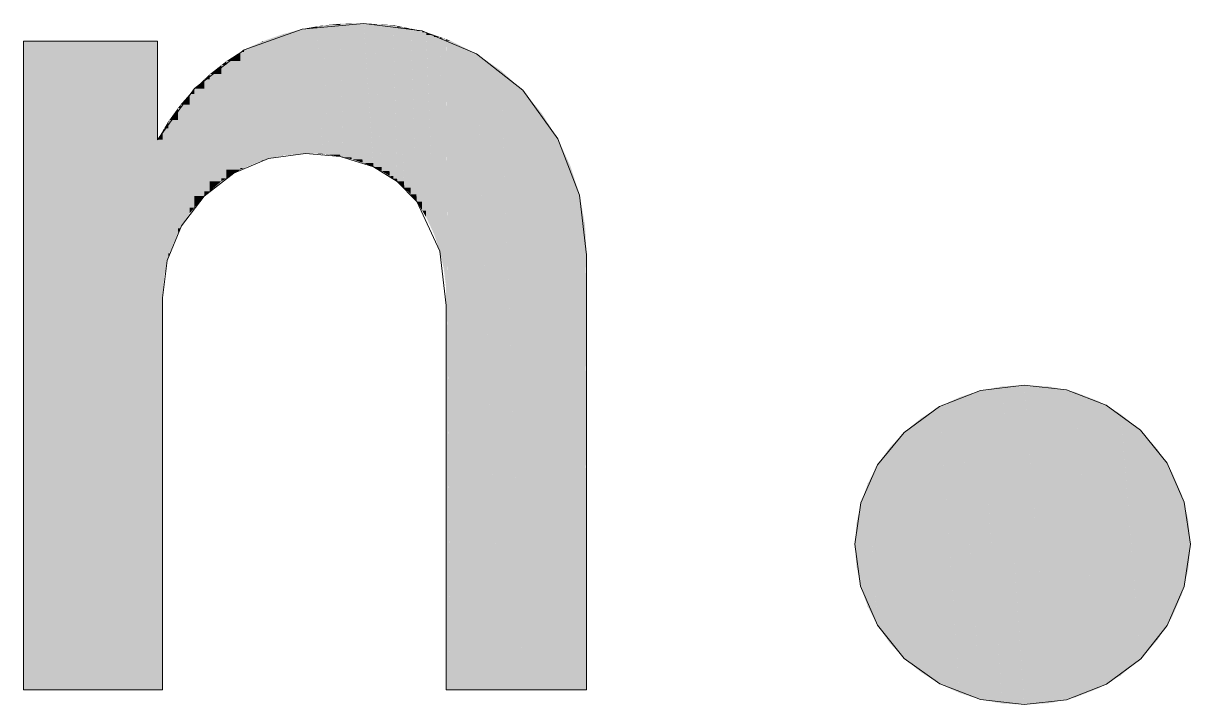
# Model space of a CAD drawing. Extents: x -1 to 1342, y -35 to 723.
# Drawn here: x 1075.373 to 1079.193, y 277.177 to 279.408 of the extents above; entities that cross this region are included whole.
import ezdxf

# ---------------------------------------------------------------- set-up
doc = ezdxf.new("R2010")
doc.units = 0
doc.layers.get('0').update_dxf_attribs({"lineweight": 18})
doc.layers.add('P11_Plankopf_Ausführung_AF_4_800 Plankopf', color=7, linetype='Continuous', lineweight=25)

# ---------------------------------------------------------------- blocks, each defined once
blk = doc.blocks.new('Referenz-A0SKLQSHLL', base_point=(1054.4775, 131.3883))
at = {"layer": 'P11_Plankopf_Ausführung_AF_4_800 Plankopf', "color": 0, "linetype": 'Continuous', "lineweight": 13, "ltscale": 16.9}
for p, q in [((1076.286, 279.3897), (1076.0955, 279.3219)), ((1076.4873, 279.4084), (1076.286, 279.3897)), ((1076.6784, 279.3835), (1076.4873, 279.4084)), ((1076.8559, 279.3087), (1076.6784, 279.3835)), ((1075.8121, 279.3505), (1075.3732, 279.3505)), ((1075.3732, 279.3505), (1075.3732, 277.2255)), ((1075.8121, 279.0274), (1075.8121, 279.3505)), ((1076.0955, 279.3219), (1075.9332, 279.1945)), ((1077.0073, 279.1894), (1076.8559, 279.3087)), ((1075.9332, 279.1945), (1075.8121, 279.0274)), ((1077.1225, 279.0297), (1077.0073, 279.1894)), ((1077.1938, 278.8461), (1077.1225, 279.0297)), ((1076.1754, 278.9653), (1076.0622, 278.9178)), ((1076.297, 278.9818), (1076.1754, 278.9653)), ((1076.4104, 278.9722), (1076.297, 278.9818)), ((1076.5191, 278.9385), (1076.4104, 278.9722)), ((1076.5968, 278.8905), (1076.5191, 278.9385)), ((1076.0622, 278.9178), (1075.9651, 278.8426)), ((1076.6604, 278.8249), (1076.5968, 278.8905)), ((1075.9651, 278.8426), (1075.8908, 278.7449)), ((1077.2165, 278.6504), (1077.1938, 278.8461)), ((1076.7362, 278.6627), (1076.6604, 278.8249)), ((1075.8908, 278.7449), (1075.8443, 278.6313)), ((1076.7567, 278.4847), (1076.7362, 278.6627)), ((1075.8443, 278.6313), (1075.8288, 278.5095)), ((1077.2165, 277.2255), (1077.2165, 278.6504)), ((1075.8288, 277.2255), (1075.8288, 278.5095)), ((1076.7567, 278.4847), (1076.7567, 277.2255)), ((1078.5059, 278.2062), (1078.3718, 278.1535)), ((1078.6488, 278.2236), (1078.5059, 278.2062)), ((1078.7871, 278.2086), (1078.6488, 278.2236)), ((1078.9167, 278.1582), (1078.7871, 278.2086)), ((1079.029, 278.0761), (1078.9167, 278.1582)), ((1078.3718, 278.1535), (1078.2553, 278.0689)), ((1078.2553, 278.0689), (1078.1691, 277.9631)), ((1079.1161, 277.9677), (1079.029, 278.0761)), ((1079.1722, 277.8404), (1079.1161, 277.9677)), ((1078.1691, 277.9631), (1078.1142, 277.8381)), ((1078.1142, 277.8381), (1078.0946, 277.7029)), ((1079.1934, 277.7029), (1079.1722, 277.8404)), ((1078.0946, 277.7029), (1078.1133, 277.5652)), ((1079.1727, 277.5648), (1079.1934, 277.7029)), ((1078.1133, 277.5652), (1078.1682, 277.4374)), ((1079.117, 277.4367), (1079.1727, 277.5648)), ((1078.1682, 277.4374), (1078.2553, 277.3291)), ((1079.03, 277.3274), (1079.117, 277.4367)), ((1078.2553, 277.3291), (1078.3722, 277.2456)), ((1078.9176, 277.2443), (1079.03, 277.3274)), ((1078.3722, 277.2456), (1078.5062, 277.1939)), ((1078.7876, 277.1932), (1078.9176, 277.2443)), ((1075.3732, 277.2255), (1075.8288, 277.2255)), ((1076.7567, 277.2255), (1077.2165, 277.2255)), ((1078.5062, 277.1939), (1078.6488, 277.1774)), ((1078.6488, 277.1774), (1078.7876, 277.1932))]:
    blk.add_line(p, q, dxfattribs=at)
at = {"layer": 'P11_Plankopf_Ausführung_AF_4_800 Plankopf', "color": 0, "linetype": 'Continuous', "lineweight": 0, "ltscale": 0.0169}
for points in [[(1076.286, 279.3732), (1076.2235, 279.3732), (1076.286, 279.3897)], [(1076.297, 279.3897), (1076.286, 279.3897), (1076.297, 279.3917)], [(1076.297, 278.9818), (1076.286, 278.9818), (1076.286, 279.3897)], [(1076.297, 278.9818), (1076.297, 279.3897), (1076.286, 279.3897)], [(1076.335, 279.3917), (1076.297, 279.3917), (1076.335, 279.3984)], [(1076.335, 278.9818), (1076.297, 278.9818), (1076.297, 279.3917)], [(1076.335, 278.9813), (1076.335, 279.3917), (1076.297, 279.3917)], [(1076.3525, 279.3984), (1076.335, 279.3984), (1076.3525, 279.4015)], [(1076.3524, 278.9813), (1076.335, 278.9813), (1076.335, 279.3984)], [(1076.3525, 278.9798), (1076.3525, 279.3984), (1076.335, 279.3984)], [(1076.3729, 279.4015), (1076.3525, 279.4015), (1076.3729, 279.4034)], [(1076.3728, 278.9798), (1076.3525, 278.9798), (1076.3525, 279.4015)], [(1076.3729, 278.9781), (1076.3729, 279.4015), (1076.3525, 279.4015)], [(1076.4104, 279.4034), (1076.3729, 279.4034), (1076.4104, 279.4069)], [(1076.4099, 278.9781), (1076.3729, 278.9781), (1076.3729, 279.4034)], [(1076.4104, 278.9722), (1076.4104, 279.4034), (1076.3729, 279.4034)], [(1076.4198, 279.4069), (1076.4104, 279.4069), (1076.4198, 279.4078)], [(1076.4197, 278.9722), (1076.4104, 278.9722), (1076.4104, 279.4069)], [(1076.4198, 278.97), (1076.4198, 279.4069), (1076.4104, 279.4069)], [(1076.4474, 279.4078), (1076.4198, 279.4078), (1076.4474, 279.408)], [(1076.447, 278.97), (1076.4198, 278.97), (1076.4198, 279.4078)], [(1076.4474, 278.9636), (1076.4474, 279.4078), (1076.4198, 279.4078)], [(1076.4837, 279.408), (1076.4474, 279.408), (1076.4837, 279.4084)], [(1076.4828, 278.9636), (1076.4474, 278.9636), (1076.4474, 279.408)], [(1076.4837, 278.9523), (1076.4837, 279.408), (1076.4474, 279.408)], [(1076.4873, 278.9523), (1076.4837, 278.9523), (1076.4837, 279.4084)], [(1076.4873, 278.9509), (1076.4873, 279.4084), (1076.4837, 279.4084)], [(1076.4873, 279.4084), (1076.4837, 279.4084), (1076.4873, 279.4084)], [(1076.5182, 278.9509), (1076.4873, 278.9509), (1076.4873, 279.4084)], [(1076.5191, 279.4064), (1076.4875, 279.4064), (1076.4873, 279.4084)], [(1076.5191, 278.9385), (1076.5191, 279.4064), (1076.4875, 279.4064)], [(1076.5455, 278.9385), (1076.5191, 278.9385), (1076.5191, 279.4064)], [(1076.5463, 279.4047), (1076.5192, 279.4047), (1076.5191, 279.4064)], [(1076.5463, 278.9247), (1076.5463, 279.4047), (1076.5192, 279.4047)], [(1076.5714, 278.9247), (1076.5463, 278.9247), (1076.5463, 279.4047)], [(1076.5722, 279.4031), (1076.5463, 279.4031), (1076.5463, 279.4047)], [(1076.5722, 278.9086), (1076.5722, 279.4031), (1076.5463, 279.4031)], [(1076.5835, 278.9086), (1076.5722, 278.9086), (1076.5722, 279.4031)], [(1076.5837, 279.4024), (1076.5722, 279.4024), (1076.5722, 279.4031)], [(1076.5837, 278.9002), (1076.5837, 279.4024), (1076.5722, 279.4024)], [(1076.5965, 278.9002), (1076.5837, 278.9002), (1076.5837, 279.4024)], [(1076.5968, 279.3998), (1076.5838, 279.3998), (1076.5837, 279.4024)], [(1076.5968, 278.8905), (1076.5968, 279.3998), (1076.5838, 279.3998)], [(1076.6189, 278.8905), (1076.5968, 278.8905), (1076.5968, 279.3998)], [(1076.6198, 279.3952), (1076.597, 279.3952), (1076.5968, 279.3998)], [(1076.6198, 278.8704), (1076.6198, 279.3952), (1076.597, 279.3952)], [(1076.6402, 278.8704), (1076.6198, 278.8704), (1076.6198, 279.3952)], [(1076.641, 279.3909), (1076.6199, 279.3909), (1076.6198, 279.3952)], [(1076.641, 278.8485), (1076.641, 279.3909), (1076.6199, 279.3909)], [(1076.6596, 278.8485), (1076.641, 278.8485), (1076.641, 279.3909)], [(1076.6604, 279.3871), (1076.6412, 279.3871), (1076.641, 279.3909)], [(1076.6604, 278.8249), (1076.6604, 279.3871), (1076.6412, 279.3871)], [(1076.6775, 278.8249), (1076.6604, 278.8249), (1076.6604, 279.3871)], [(1076.6784, 279.3835), (1076.6605, 279.3835), (1076.6604, 279.3871)], [(1076.6784, 278.7952), (1076.6784, 279.3835), (1076.6605, 279.3835)], [(1076.691, 278.7952), (1076.6784, 278.7952), (1076.6784, 279.3835)], [(1076.6914, 279.379), (1076.6785, 279.379), (1076.6784, 279.3835)], [(1076.6914, 278.7737), (1076.6914, 279.379), (1076.6785, 279.379)], [(1076.7147, 278.7737), (1076.6914, 278.7737), (1076.6914, 279.379)], [(1076.7168, 279.3703), (1076.6918, 279.3703), (1076.6914, 279.379)], [(1075.3732, 277.2255), (1075.8121, 277.2255), (1075.3732, 279.3505)], [(1075.8121, 279.0274), (1075.8121, 279.3505), (1075.3732, 279.3505)], [(1075.8121, 279.0274), (1075.4399, 279.0274), (1075.3732, 279.3505)], [(1076.1518, 279.3219), (1076.0955, 279.3219), (1076.1518, 279.3474)], [(1076.157, 279.3474), (1076.1518, 279.3474), (1076.157, 279.3498)], [(1076.157, 278.9594), (1076.1518, 278.9594), (1076.1518, 279.3474)], [(1076.157, 278.9594), (1076.157, 279.3474), (1076.1518, 279.3474)], [(1076.2207, 279.3498), (1076.157, 279.3498), (1076.2207, 279.3724)], [(1076.2207, 278.975), (1076.157, 278.975), (1076.157, 279.3498)], [(1076.2207, 278.975), (1076.2207, 279.3498), (1076.157, 279.3498)], [(1076.2235, 279.3724), (1076.2207, 279.3724), (1076.2235, 279.3732)], [(1076.2235, 278.9757), (1076.2207, 278.9757), (1076.2207, 279.3724)], [(1076.2235, 278.9757), (1076.2235, 279.3724), (1076.2207, 279.3724)], [(1076.286, 278.9809), (1076.2235, 278.9809), (1076.2235, 279.3732)], [(1076.286, 278.9809), (1076.286, 279.3732), (1076.2235, 279.3732)], [(1076.7168, 278.7194), (1076.7168, 279.3703), (1076.6918, 279.3703)], [(1076.7347, 278.7194), (1076.7168, 278.7194), (1076.7168, 279.3703)], [(1076.7362, 279.3636), (1076.717, 279.3636), (1076.7168, 279.3703)], [(1076.7362, 278.6627), (1076.7362, 279.3636), (1076.717, 279.3636)], [(1076.7484, 278.6627), (1076.7362, 278.6627), (1076.7362, 279.3636)], [(1076.7494, 279.359), (1076.7363, 279.359), (1076.7362, 279.3636)], [(1076.7494, 278.6042), (1076.7494, 279.359), (1076.7363, 279.359)], [(1076.7558, 278.6042), (1076.7494, 278.6042), (1076.7494, 279.359)], [(1076.7563, 279.3567), (1076.7494, 279.3567), (1076.7494, 279.359)], [(1076.7563, 278.5447), (1076.7563, 279.3567), (1076.7494, 279.3567)], [(1076.7567, 278.5447), (1076.7563, 278.5447), (1076.7563, 279.3567)], [(1076.7567, 279.3565), (1076.7563, 279.3565), (1076.7563, 279.3567)], [(1076.7567, 278.4847), (1076.7567, 279.3565), (1076.7563, 279.3565)], [(1076.762, 278.4847), (1076.7567, 278.4847), (1076.7567, 279.3565)], [(1076.7697, 279.3521), (1076.7568, 279.3521), (1076.7567, 279.3565)], [(1076.7697, 277.2255), (1076.7697, 279.3521), (1076.7568, 279.3521)], [(1076.7697, 277.2255), (1076.8559, 277.2255), (1076.7697, 279.3521)], [(1076.8559, 279.3087), (1076.7714, 279.3087), (1076.7697, 279.3521)], [(1076.0837, 279.2846), (1076.0375, 279.2846), (1076.0837, 279.3144)], [(1076.0955, 279.3144), (1076.0837, 279.3144), (1076.0955, 279.3219)], [(1076.0955, 278.9346), (1076.0837, 278.9346), (1076.0837, 279.3144)], [(1076.0955, 278.9346), (1076.0955, 279.3144), (1076.0837, 279.3144)], [(1076.1518, 278.9582), (1076.0955, 278.9582), (1076.0955, 279.3219)], [(1076.1518, 278.9582), (1076.1518, 279.3219), (1076.0955, 279.3219)], [(1076.8559, 277.2255), (1076.8559, 279.3087), (1076.7714, 279.3087)], [(1076.8559, 277.2255), (1076.9356, 277.2255), (1076.8559, 279.3087)], [(1076.9356, 279.2541), (1076.858, 279.2541), (1076.8559, 279.3087)], [(1076.021, 279.242), (1075.9832, 279.242), (1076.021, 279.2716)], [(1076.0375, 279.2716), (1076.021, 279.2716), (1076.0375, 279.2846)], [(1076.0375, 278.901), (1076.021, 278.901), (1076.021, 279.2716)], [(1076.0375, 278.901), (1076.0375, 279.2716), (1076.021, 279.2716)], [(1076.0837, 278.9296), (1076.0375, 278.9296), (1076.0375, 279.2846)], [(1076.0837, 278.9296), (1076.0837, 279.2846), (1076.0375, 279.2846)], [(1075.9651, 279.1945), (1075.9332, 279.1945), (1075.9651, 279.2248)], [(1075.9832, 279.2248), (1075.9651, 279.2248), (1075.9832, 279.242)], [(1075.9832, 278.8583), (1075.9651, 278.8583), (1075.9651, 279.2248)], [(1075.9832, 278.8583), (1075.9832, 279.2248), (1075.9651, 279.2248)], [(1076.021, 278.8908), (1075.9832, 278.8908), (1075.9832, 279.242)], [(1076.021, 278.8908), (1076.021, 279.242), (1075.9832, 279.242)], [(1076.9356, 277.2255), (1076.9356, 279.2541), (1076.858, 279.2541)], [(1076.9356, 277.2255), (1077.0073, 277.2255), (1076.9356, 279.2541)], [(1077.0073, 279.1894), (1076.9379, 279.1894), (1076.9356, 279.2541)], [(1075.9332, 279.1765), (1075.9174, 279.1765), (1075.9332, 279.1945)], [(1075.9651, 278.8426), (1075.9332, 278.8426), (1075.9332, 279.1945)], [(1075.9651, 278.8426), (1075.9651, 279.1945), (1075.9332, 279.1945)], [(1077.0073, 277.2255), (1077.0073, 279.1894), (1076.9379, 279.1894)], [(1077.0073, 277.2255), (1077.07, 277.2255), (1077.0073, 279.1894)], [(1077.07, 279.1132), (1077.0097, 279.1132), (1077.0073, 279.1894)], [(1075.9174, 279.1426), (1075.8877, 279.1426), (1075.9174, 279.1765)], [(1075.9332, 278.8049), (1075.9174, 278.8049), (1075.9174, 279.1765)], [(1075.9332, 278.8049), (1075.9332, 279.1765), (1075.9174, 279.1765)], [(1075.8791, 279.0923), (1075.8512, 279.0923), (1075.8791, 279.1308)], [(1075.8877, 279.1308), (1075.8791, 279.1308), (1075.8877, 279.1426)], [(1075.8877, 278.7374), (1075.8791, 278.7374), (1075.8791, 279.1308)], [(1075.8877, 278.7374), (1075.8877, 279.1308), (1075.8791, 279.1308)], [(1075.9174, 278.7863), (1075.8877, 278.7863), (1075.8877, 279.1426)], [(1075.9174, 278.7863), (1075.9174, 279.1426), (1075.8877, 279.1426)], [(1077.07, 277.2255), (1077.07, 279.1132), (1077.0097, 279.1132)], [(1077.07, 277.2255), (1077.1225, 277.2255), (1077.07, 279.1132)], [(1077.1225, 279.0297), (1077.0723, 279.0297), (1077.07, 279.1132)], [(1075.8472, 279.0649), (1075.8343, 279.0649), (1075.8472, 279.0868)], [(1075.8512, 279.0868), (1075.8472, 279.0868), (1075.8512, 279.0923)], [(1075.8512, 278.655), (1075.8472, 278.655), (1075.8472, 279.0868)], [(1075.8512, 278.655), (1075.8512, 279.0868), (1075.8472, 279.0868)], [(1075.8791, 278.7233), (1075.8512, 278.7233), (1075.8512, 279.0923)], [(1075.8791, 278.7233), (1075.8791, 279.0923), (1075.8512, 279.0923)], [(1075.8288, 279.0274), (1075.8121, 279.0274), (1075.8288, 279.0557)], [(1075.8343, 279.0557), (1075.8288, 279.0557), (1075.8343, 279.0649)], [(1075.8343, 278.5831), (1075.8288, 278.5831), (1075.8288, 279.0557)], [(1075.8343, 278.5831), (1075.8343, 279.0557), (1075.8288, 279.0557)], [(1075.8472, 278.6381), (1075.8343, 278.6381), (1075.8343, 279.0649)], [(1075.8472, 278.6381), (1075.8472, 279.0649), (1075.8343, 279.0649)], [(1075.8121, 277.2255), (1075.8121, 279.0274), (1075.4399, 279.0274)], [(1075.8121, 277.2255), (1075.8288, 277.2255), (1075.8121, 279.0274)], [(1075.8288, 278.5095), (1075.8288, 279.0274), (1075.8121, 279.0274)], [(1075.8288, 278.5095), (1075.8169, 278.5095), (1075.8121, 279.0274)], [(1077.1225, 277.2255), (1077.1225, 279.0297), (1077.0723, 279.0297)], [(1077.1225, 277.2255), (1077.164, 277.2255), (1077.1225, 279.0297)], [(1077.164, 278.9401), (1077.1245, 278.9401), (1077.1225, 279.0297)], [(1076.0955, 278.9346), (1076.1518, 278.9582), (1076.0955, 278.9582)], [(1076.1518, 278.9582), (1076.157, 278.9594), (1076.1518, 278.9594)], [(1076.157, 278.9594), (1076.2207, 278.975), (1076.157, 278.975)], [(1076.2207, 278.975), (1076.2235, 278.9757), (1076.2207, 278.9757)], [(1076.2235, 278.9757), (1076.286, 278.9809), (1076.2235, 278.9809)], [(1076.286, 278.9809), (1076.297, 278.9818), (1076.286, 278.9818)], [(1076.335, 278.9813), (1076.335, 278.9818), (1076.297, 278.9818)], [(1076.3525, 278.9798), (1076.3524, 278.9813), (1076.335, 278.9813)], [(1076.3729, 278.9781), (1076.3728, 278.9798), (1076.3525, 278.9798)], [(1076.4104, 278.9722), (1076.4099, 278.9781), (1076.3729, 278.9781)], [(1076.4198, 278.97), (1076.4197, 278.9722), (1076.4104, 278.9722)], [(1076.4474, 278.9636), (1076.447, 278.97), (1076.4198, 278.97)], [(1076.4837, 278.9523), (1076.4828, 278.9636), (1076.4474, 278.9636)], [(1076.0375, 278.901), (1076.0837, 278.9296), (1076.0375, 278.9296)], [(1076.0837, 278.9296), (1076.0955, 278.9346), (1076.0837, 278.9346)], [(1076.4873, 278.9509), (1076.4873, 278.9523), (1076.4837, 278.9523)], [(1076.5191, 278.9385), (1076.5182, 278.9509), (1076.4873, 278.9509)], [(1076.5463, 278.9247), (1076.5455, 278.9385), (1076.5191, 278.9385)], [(1076.5722, 278.9086), (1076.5714, 278.9247), (1076.5463, 278.9247)], [(1077.164, 277.2255), (1077.164, 278.9401), (1077.1245, 278.9401)], [(1077.164, 277.2255), (1077.1938, 277.2255), (1077.164, 278.9401)], [(1077.1938, 278.8461), (1077.1656, 278.8461), (1077.164, 278.9401)], [(1075.9832, 278.8583), (1076.021, 278.8908), (1075.9832, 278.8908)], [(1076.021, 278.8908), (1076.0375, 278.901), (1076.021, 278.901)], [(1076.5837, 278.9002), (1076.5835, 278.9086), (1076.5722, 278.9086)], [(1076.5968, 278.8905), (1076.5965, 278.9002), (1076.5837, 278.9002)], [(1076.6198, 278.8704), (1076.6189, 278.8905), (1076.5968, 278.8905)], [(1075.9332, 278.8049), (1075.9651, 278.8426), (1075.9332, 278.8426)], [(1075.9651, 278.8426), (1075.9832, 278.8583), (1075.9651, 278.8583)], [(1076.641, 278.8485), (1076.6402, 278.8704), (1076.6198, 278.8704)], [(1076.6604, 278.8249), (1076.6596, 278.8485), (1076.641, 278.8485)], [(1077.1938, 277.2255), (1077.1938, 278.8461), (1077.1656, 278.8461)], [(1077.1938, 277.2255), (1077.2113, 277.2255), (1077.1938, 278.8461)], [(1077.2113, 278.749), (1077.1948, 278.749), (1077.1938, 278.8461)], [(1075.9174, 278.7863), (1075.9332, 278.8049), (1075.9174, 278.8049)], [(1076.6784, 278.7952), (1076.6775, 278.8249), (1076.6604, 278.8249)], [(1075.8877, 278.7374), (1075.9174, 278.7863), (1075.8877, 278.7863)], [(1076.6914, 278.7737), (1076.691, 278.7952), (1076.6784, 278.7952)], [(1076.7168, 278.7194), (1076.7147, 278.7737), (1076.6914, 278.7737)], [(1075.8791, 278.7233), (1075.8877, 278.7374), (1075.8791, 278.7374)], [(1077.2113, 277.2255), (1077.2113, 278.749), (1077.1948, 278.749)], [(1077.2113, 277.2255), (1077.2165, 277.2255), (1077.2113, 278.749)], [(1077.2165, 278.6504), (1077.2117, 278.6504), (1077.2113, 278.749)], [(1075.8512, 278.655), (1075.8791, 278.7233), (1075.8512, 278.7233)], [(1076.7362, 278.6627), (1076.7347, 278.7194), (1076.7168, 278.7194)], [(1075.8472, 278.6381), (1075.8512, 278.655), (1075.8472, 278.655)], [(1076.7494, 278.6042), (1076.7484, 278.6627), (1076.7362, 278.6627)], [(1075.8343, 278.5831), (1075.8472, 278.6381), (1075.8343, 278.6381)], [(1077.2165, 277.2255), (1077.2165, 278.6504), (1077.2117, 278.6504)], [(1075.8288, 278.5095), (1075.8343, 278.5831), (1075.8288, 278.5831)], [(1076.7563, 278.5447), (1076.7558, 278.6042), (1076.7494, 278.6042)], [(1076.7567, 278.4847), (1076.7567, 278.5447), (1076.7563, 278.5447)], [(1075.8288, 277.2255), (1075.8288, 278.5095), (1075.8169, 278.5095)], [(1076.7697, 277.2255), (1076.762, 278.4847), (1076.7567, 278.4847)], [(1076.7567, 277.2255), (1076.7697, 277.2255), (1076.7567, 278.4847)], [(1078.5059, 278.1843), (1078.4375, 278.1843), (1078.5059, 278.2062)], [(1078.5062, 278.2062), (1078.5059, 278.2062), (1078.5062, 278.2063)], [(1078.5062, 277.194), (1078.5059, 277.194), (1078.5059, 278.2062)], [(1078.5062, 277.1939), (1078.5062, 278.2062), (1078.5059, 278.2062)], [(1078.5768, 278.2063), (1078.5062, 278.2063), (1078.5768, 278.2195)], [(1078.5759, 277.1939), (1078.5062, 277.1939), (1078.5062, 278.2063)], [(1078.5768, 277.1812), (1078.5768, 278.2063), (1078.5062, 278.2063)], [(1078.577, 277.1812), (1078.5768, 277.1812), (1078.5768, 278.2195)], [(1078.577, 277.1811), (1078.577, 278.2195), (1078.5768, 278.2195)], [(1078.577, 278.2195), (1078.5768, 278.2195), (1078.577, 278.2195)], [(1078.6488, 278.2195), (1078.577, 278.2195), (1078.6488, 278.2236)], [(1078.6485, 277.1811), (1078.577, 277.1811), (1078.577, 278.2195)], [(1078.6488, 277.1774), (1078.6488, 278.2195), (1078.577, 278.2195)], [(1078.7323, 277.1825), (1078.6488, 277.1825), (1078.6488, 278.2236)], [(1078.7323, 278.2189), (1078.6492, 278.2189), (1078.6488, 278.2236)], [(1078.7323, 277.1825), (1078.7323, 278.2189), (1078.6492, 278.2189)], [(1078.7326, 277.1825), (1078.7323, 277.1825), (1078.7323, 278.2189)], [(1078.7326, 277.1825), (1078.7326, 278.2189), (1078.7323, 278.2189)], [(1078.7326, 278.2189), (1078.7323, 278.2189), (1078.7323, 278.2189)], [(1078.814, 277.2005), (1078.7326, 277.2005), (1078.7326, 278.2189)], [(1078.814, 278.2012), (1078.734, 278.2012), (1078.7326, 278.2189)], [(1078.814, 277.2005), (1078.814, 278.2012), (1078.734, 278.2012)], [(1078.8146, 277.2006), (1078.814, 277.2006), (1078.814, 278.2012)], [(1078.8146, 278.201), (1078.814, 278.201), (1078.814, 278.2012)], [(1078.8146, 277.2006), (1078.8146, 278.201), (1078.814, 278.201)], [(1078.8919, 277.231), (1078.8146, 277.231), (1078.8146, 278.201)], [(1078.8919, 278.171), (1078.817, 278.171), (1078.8146, 278.201)], [(1078.4372, 278.1537), (1078.3722, 278.1537), (1078.4372, 278.1841)], [(1078.4375, 278.1841), (1078.4372, 278.1841), (1078.4375, 278.1843)], [(1078.4375, 277.2157), (1078.4372, 277.2157), (1078.4372, 278.1841)], [(1078.4375, 277.2155), (1078.4375, 278.1841), (1078.4372, 278.1841)], [(1078.5044, 277.2155), (1078.4375, 277.2155), (1078.4375, 278.1843)], [(1078.5059, 277.194), (1078.5059, 278.1843), (1078.4375, 278.1843)], [(1078.8919, 277.231), (1078.8919, 278.171), (1078.817, 278.171)], [(1078.8928, 277.2314), (1078.8919, 277.2314), (1078.8919, 278.171)], [(1078.8928, 278.1705), (1078.8919, 278.1705), (1078.8919, 278.171)], [(1078.8928, 277.2314), (1078.8928, 278.1705), (1078.8919, 278.1705)], [(1078.9642, 277.2734), (1078.8928, 277.2734), (1078.8928, 278.1705)], [(1078.9642, 278.1289), (1078.8961, 278.1289), (1078.8928, 278.1705)], [(1078.3718, 278.1151), (1078.3111, 278.1151), (1078.3718, 278.1535)], [(1078.3722, 278.1535), (1078.3718, 278.1535), (1078.3722, 278.1537)], [(1078.3722, 277.2458), (1078.3718, 277.2458), (1078.3718, 278.1535)], [(1078.3722, 277.2456), (1078.3722, 278.1535), (1078.3718, 278.1535)], [(1078.4351, 277.2456), (1078.3722, 277.2456), (1078.3722, 278.1537)], [(1078.4372, 277.2157), (1078.4372, 278.1537), (1078.3722, 278.1537)], [(1078.9642, 277.2734), (1078.9642, 278.1289), (1078.8961, 278.1289)], [(1078.9651, 277.274), (1078.9642, 277.274), (1078.9642, 278.1289)], [(1078.9651, 278.1281), (1078.9642, 278.1281), (1078.9642, 278.1289)], [(1078.9651, 277.274), (1078.9651, 278.1281), (1078.9642, 278.1281)], [(1079.029, 277.3265), (1078.9651, 277.3265), (1078.9651, 278.1281)], [(1079.029, 278.0761), (1078.9693, 278.0761), (1078.9651, 278.1281)], [(1078.3109, 278.0689), (1078.2553, 278.0689), (1078.3109, 278.1149)], [(1078.3111, 278.1149), (1078.3109, 278.1149), (1078.3111, 278.1151)], [(1078.3111, 277.2838), (1078.3109, 277.2838), (1078.3109, 278.1149)], [(1078.3111, 277.2836), (1078.3111, 278.1149), (1078.3109, 278.1149)], [(1078.3692, 277.2836), (1078.3111, 277.2836), (1078.3111, 278.1151)], [(1078.3718, 277.2458), (1078.3718, 278.1151), (1078.3111, 278.1151)], [(1078.2553, 278.0189), (1078.2086, 278.0189), (1078.2553, 278.0689)], [(1078.3077, 277.3291), (1078.2553, 277.3291), (1078.2553, 278.0689)], [(1078.3109, 277.2838), (1078.3109, 278.0689), (1078.2553, 278.0689)], [(1079.029, 277.3265), (1079.029, 278.0761), (1078.9693, 278.0761)], [(1079.03, 277.3274), (1079.029, 277.3274), (1079.029, 278.0761)], [(1079.03, 278.0749), (1079.029, 278.0749), (1079.029, 278.0761)], [(1079.03, 277.3274), (1079.03, 278.0749), (1079.029, 278.0749)], [(1079.0847, 277.3891), (1079.03, 277.3891), (1079.03, 278.0749)], [(1079.0847, 278.0137), (1079.0348, 278.0137), (1079.03, 278.0749)], [(1078.2081, 277.9631), (1078.1691, 277.9631), (1078.2081, 278.0182)], [(1078.2086, 278.0182), (1078.2081, 278.0182), (1078.2086, 278.0189)], [(1078.2086, 277.3803), (1078.2081, 277.3803), (1078.2081, 278.0182)], [(1078.2086, 277.3797), (1078.2086, 278.0182), (1078.2081, 278.0182)], [(1078.2519, 277.3797), (1078.2086, 277.3797), (1078.2086, 278.0189)], [(1078.2553, 277.3291), (1078.2553, 278.0189), (1078.2086, 278.0189)], [(1079.0847, 277.3891), (1079.0847, 278.0137), (1079.0348, 278.0137)], [(1079.0856, 277.3902), (1079.0847, 277.3902), (1079.0847, 278.0137)], [(1079.0856, 278.0122), (1079.0847, 278.0122), (1079.0847, 278.0137)], [(1079.0856, 277.3902), (1079.0856, 278.0122), (1079.0847, 278.0122)], [(1079.1299, 277.4597), (1079.0856, 277.4597), (1079.0856, 278.0122)], [(1079.1299, 277.9434), (1079.0911, 277.9434), (1079.0856, 278.0122)], [(1078.1682, 277.9024), (1078.1374, 277.9024), (1078.1682, 277.9614)], [(1078.1691, 277.9614), (1078.1682, 277.9614), (1078.1691, 277.9631)], [(1078.1691, 277.4374), (1078.1682, 277.4374), (1078.1682, 277.9614)], [(1078.1691, 277.4362), (1078.1691, 277.9614), (1078.1682, 277.9614)], [(1078.2044, 277.4362), (1078.1691, 277.4362), (1078.1691, 277.9631)], [(1078.2081, 277.3803), (1078.2081, 277.9631), (1078.1691, 277.9631)], [(1079.1299, 277.4597), (1079.1299, 277.9434), (1079.0911, 277.9434)], [(1079.1308, 277.461), (1079.1299, 277.461), (1079.1299, 277.9434)], [(1079.1308, 277.9415), (1079.1299, 277.9415), (1079.1299, 277.9434)], [(1079.1308, 277.461), (1079.1308, 277.9415), (1079.1299, 277.9415)], [(1079.1637, 277.5366), (1079.1308, 277.5366), (1079.1308, 277.9415)], [(1079.1637, 277.8669), (1079.1368, 277.8669), (1079.1308, 277.9415)], [(1078.1364, 277.8381), (1078.1142, 277.8381), (1078.1364, 277.8998)], [(1078.1374, 277.8998), (1078.1364, 277.8998), (1078.1374, 277.9024)], [(1078.1374, 277.4994), (1078.1364, 277.4994), (1078.1364, 277.8998)], [(1078.1374, 277.4975), (1078.1374, 277.8998), (1078.1364, 277.8998)], [(1078.1642, 277.4975), (1078.1374, 277.4975), (1078.1374, 277.9024)], [(1078.1682, 277.4374), (1078.1682, 277.9024), (1078.1374, 277.9024)], [(1079.1637, 277.5366), (1079.1637, 277.8669), (1079.1368, 277.8669)], [(1079.1643, 277.538), (1079.1637, 277.538), (1079.1637, 277.8669)], [(1079.1643, 277.8646), (1079.1637, 277.8646), (1079.1637, 277.8669)], [(1079.1643, 277.538), (1079.1643, 277.8646), (1079.1637, 277.8646)], [(1079.185, 277.618), (1079.1643, 277.618), (1079.1643, 277.8646)], [(1079.185, 277.7861), (1079.1709, 277.7861), (1079.1643, 277.8646)], [(1078.1133, 277.7712), (1078.0998, 277.7712), (1078.1133, 277.834)], [(1078.1142, 277.834), (1078.1133, 277.834), (1078.1142, 277.8381)], [(1078.1142, 277.5652), (1078.1133, 277.5652), (1078.1133, 277.834)], [(1078.1142, 277.5627), (1078.1142, 277.834), (1078.1133, 277.834)], [(1078.1323, 277.5627), (1078.1142, 277.5627), (1078.1142, 277.8381)], [(1078.1364, 277.4994), (1078.1364, 277.8381), (1078.1142, 277.8381)], [(1079.185, 277.618), (1079.185, 277.7861), (1079.1709, 277.7861)], [(1079.1853, 277.6193), (1079.185, 277.6193), (1079.185, 277.7861)], [(1079.1853, 277.7827), (1079.185, 277.7827), (1079.185, 277.7861)], [(1079.1853, 277.6193), (1079.1853, 277.7827), (1079.185, 277.7827)], [(1079.1934, 277.7029), (1079.1853, 277.7029), (1079.1853, 277.7827)], [(1078.0993, 277.7029), (1078.0946, 277.7029), (1078.0993, 277.7641)], [(1078.0998, 277.7641), (1078.0993, 277.7641), (1078.0998, 277.7712)], [(1078.0998, 277.6334), (1078.0993, 277.6334), (1078.0993, 277.7641)], [(1078.0998, 277.6308), (1078.0998, 277.7641), (1078.0993, 277.7641)], [(1078.109, 277.6308), (1078.0998, 277.6308), (1078.0998, 277.7712)], [(1078.1133, 277.5652), (1078.1133, 277.7712), (1078.0998, 277.7712)], [(1078.0993, 277.6334), (1078.0993, 277.7029), (1078.0946, 277.7029)], [(1079.1853, 277.6193), (1079.1934, 277.7029), (1079.1853, 277.7029)], [(1078.0998, 277.6308), (1078.0998, 277.6334), (1078.0993, 277.6334)], [(1078.1133, 277.5652), (1078.109, 277.6308), (1078.0998, 277.6308)], [(1079.1643, 277.538), (1079.185, 277.618), (1079.1643, 277.618)], [(1079.185, 277.618), (1079.1853, 277.6193), (1079.185, 277.6193)], [(1078.1142, 277.5627), (1078.1142, 277.5652), (1078.1133, 277.5652)], [(1078.1364, 277.4994), (1078.1323, 277.5627), (1078.1142, 277.5627)], [(1079.1308, 277.461), (1079.1637, 277.5366), (1079.1308, 277.5366)], [(1079.1637, 277.5366), (1079.1643, 277.538), (1079.1637, 277.538)], [(1078.1374, 277.4975), (1078.1374, 277.4994), (1078.1364, 277.4994)], [(1078.1682, 277.4374), (1078.1642, 277.4975), (1078.1374, 277.4975)], [(1078.1691, 277.4362), (1078.1691, 277.4374), (1078.1682, 277.4374)], [(1078.2081, 277.3803), (1078.2044, 277.4362), (1078.1691, 277.4362)], [(1079.0856, 277.3902), (1079.1299, 277.4597), (1079.0856, 277.4597)], [(1079.1299, 277.4597), (1079.1308, 277.461), (1079.1299, 277.461)], [(1079.0847, 277.3891), (1079.0856, 277.3902), (1079.0847, 277.3902)], [(1078.2086, 277.3797), (1078.2086, 277.3803), (1078.2081, 277.3803)], [(1078.2553, 277.3291), (1078.2519, 277.3797), (1078.2086, 277.3797)], [(1079.03, 277.3274), (1079.0847, 277.3891), (1079.03, 277.3891)], [(1078.3109, 277.2838), (1078.3077, 277.3291), (1078.2553, 277.3291)], [(1078.9651, 277.274), (1079.029, 277.3265), (1078.9651, 277.3265)], [(1079.029, 277.3265), (1079.03, 277.3274), (1079.029, 277.3274)], [(1078.3111, 277.2836), (1078.3111, 277.2838), (1078.3109, 277.2838)], [(1078.3718, 277.2458), (1078.3692, 277.2836), (1078.3111, 277.2836)], [(1078.3722, 277.2456), (1078.3722, 277.2458), (1078.3718, 277.2458)], [(1078.4372, 277.2157), (1078.4351, 277.2456), (1078.3722, 277.2456)], [(1078.8928, 277.2314), (1078.9642, 277.2734), (1078.8928, 277.2734)], [(1078.9642, 277.2734), (1078.9651, 277.274), (1078.9642, 277.274)], [(1078.4375, 277.2155), (1078.4375, 277.2157), (1078.4372, 277.2157)], [(1078.5059, 277.194), (1078.5044, 277.2155), (1078.4375, 277.2155)], [(1078.7326, 277.1825), (1078.814, 277.2005), (1078.7326, 277.2005)], [(1078.814, 277.2005), (1078.8146, 277.2006), (1078.814, 277.2006)], [(1078.8146, 277.2006), (1078.8919, 277.231), (1078.8146, 277.231)], [(1078.8919, 277.231), (1078.8928, 277.2314), (1078.8919, 277.2314)], [(1078.5062, 277.1939), (1078.5062, 277.194), (1078.5059, 277.194)], [(1078.5768, 277.1812), (1078.5759, 277.1939), (1078.5062, 277.1939)], [(1078.577, 277.1811), (1078.577, 277.1812), (1078.5768, 277.1812)], [(1078.6488, 277.1774), (1078.6485, 277.1811), (1078.577, 277.1811)], [(1078.6488, 277.1774), (1078.7323, 277.1825), (1078.6488, 277.1825)], [(1078.7323, 277.1825), (1078.7326, 277.1825), (1078.7323, 277.1825)]]:
    blk.add_solid(points, dxfattribs=at)

msp = doc.modelspace()

# ---------------------------------------------------------------- block references
at = {"color": 8, "lineweight": 25, "ltscale": 0.25, "true_color": 0x808080}
msp.add_blockref('Referenz-A0SKLQSHLL', (1054.4775, 131.3883), dxfattribs=at)

doc.saveas('drawing.dxf')
